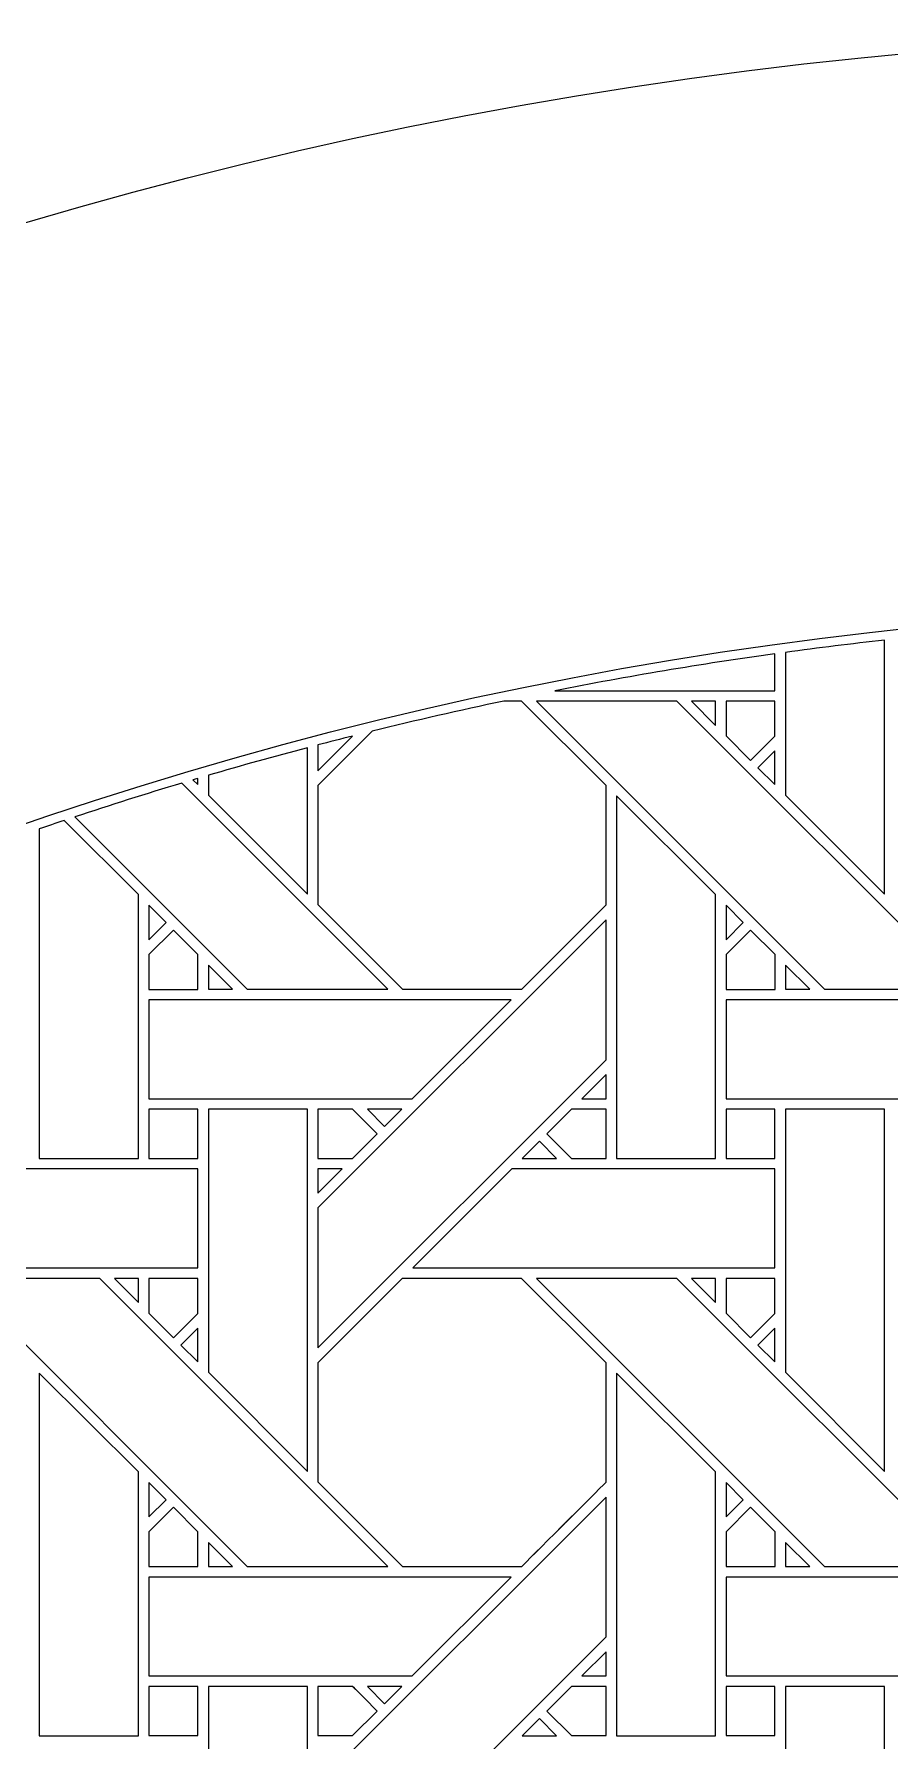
# Model space of a CAD drawing. Header units: inches. Extents: x 4.9 to 19.9, y 1.6 to 16.6.
# Drawn here: x 10.256 to 11.663, y 13.789 to 16.595 of the extents above; entities that cross this region are included whole.
import ezdxf

# ---------------------------------------------------------------- set-up
doc = ezdxf.new("R2010")
doc.units = ezdxf.units.IN
doc.header["$MEASUREMENT"] = 0
doc.layers.add('Design', color=7, linetype='Continuous', lineweight=0)

msp = doc.modelspace()

# ---------------------------------------------------------------- linework, layer by layer
at = {"layer": 'Design'}
for points, knots in [([(12.3829, 16.5948), (8.2407, 16.5948), (4.8829, 13.2369), (4.8829, 9.0948), (4.8829, 4.9526), (8.2407, 1.5948), (12.3829, 1.5948), (16.525, 1.5948), (19.8829, 4.9526), (19.8829, 9.0948), (19.8829, 13.2369), (16.525, 16.5948), (12.3829, 16.5948)], [0, 0, 0, 0, 1, 1, 1, 2, 2, 2, 3, 3, 3, 4, 4, 4, 4]), ([(12.3829, 15.6543), (8.7601, 15.6543), (5.8233, 12.7175), (5.8233, 9.0948), (5.8233, 5.472), (8.7601, 2.5353), (12.3829, 2.5353), (16.0056, 2.5353), (18.9424, 5.472), (18.9424, 9.0948), (18.9424, 12.7175), (16.0056, 15.6543), (12.3829, 15.6543)], [0, 0, 0, 0, 1, 1, 1, 2, 2, 2, 3, 3, 3, 4, 4, 4, 4]), ([(11.4916, 15.5786), (11.5457, 15.586), (11.6, 15.5927), (11.6545, 15.5987), (11.6545, 15.5987), (11.6545, 15.1812), (11.6545, 15.1812), (11.6545, 15.1812), (11.4916, 15.3441), (11.4916, 15.3441), (11.4916, 15.3441), (11.4916, 15.5786), (11.4916, 15.5786)], [0, 0, 0, 0, 1, 1, 1, 2, 2, 2, 3, 3, 3, 4, 4, 4, 4]), ([(11.4741, 15.5763), (11.4741, 15.5763), (11.4741, 15.5155), (11.4741, 15.5155), (11.4741, 15.5155), (11.1125, 15.5155), (11.1125, 15.5155), (11.2319, 15.539), (11.3524, 15.5594), (11.4741, 15.5763)], [0, 0, 0, 0, 1, 1, 1, 2, 2, 2, 3, 3, 3, 3]), ([(11.0286, 15.4985), (11.0286, 15.4985), (11.0578, 15.4985), (11.0578, 15.4985), (11.0578, 15.4985), (11.1966, 15.3597), (11.1966, 15.3597), (11.1966, 15.3597), (11.1966, 15.1635), (11.1966, 15.1635), (11.1788, 15.1456), (11.0669, 15.0339), (11.0579, 15.0248), (11.0579, 15.0248), (10.8622, 15.0248), (10.8622, 15.0248), (10.8622, 15.0248), (10.7229, 15.1641), (10.7229, 15.1641), (10.7229, 15.1641), (10.7229, 15.3597), (10.7229, 15.3597), (10.7229, 15.3597), (10.8123, 15.4491), (10.8123, 15.4491), (10.8839, 15.4668), (10.956, 15.4832), (11.0286, 15.4985)], [0, 0, 0, 0, 1, 1, 1, 2, 2, 2, 3, 3, 3, 4, 4, 4, 5, 5, 5, 6, 6, 6, 7, 7, 7, 8, 8, 8, 9, 9, 9, 9]), ([(10.7229, 15.3597), (10.7229, 15.3597), (10.8123, 15.4491), (10.8123, 15.4491), (10.8839, 15.4668), (10.956, 15.4832), (11.0286, 15.4985), (11.0286, 15.4985), (11.0578, 15.4985), (11.0578, 15.4985), (11.0578, 15.4985), (11.1966, 15.3597), (11.1966, 15.3597), (11.1966, 15.3597), (11.1966, 15.1635), (11.1966, 15.1635), (11.1786, 15.1454), (11.0668, 15.0337), (11.0579, 15.0248), (11.0579, 15.0248), (10.8622, 15.0248), (10.8622, 15.0248), (10.8622, 15.0248), (10.7229, 15.1641), (10.7229, 15.1641), (10.7229, 15.1641), (10.7229, 15.3597), (10.7229, 15.3597)], [0, 0, 0, 0, 1, 1, 1, 2, 2, 2, 3, 3, 3, 4, 4, 4, 5, 5, 5, 6, 6, 6, 7, 7, 7, 8, 8, 8, 9, 9, 9, 9]), ([(11.313, 15.4984), (11.313, 15.4984), (11.7867, 15.0248), (11.7867, 15.0248), (11.7867, 15.0248), (11.5556, 15.0248), (11.5556, 15.0248), (11.5556, 15.0248), (11.0821, 15.4984), (11.0821, 15.4984), (11.0821, 15.4984), (11.313, 15.4984), (11.313, 15.4984)], [0, 0, 0, 0, 1, 1, 1, 2, 2, 2, 3, 3, 3, 4, 4, 4, 4]), ([(11.3766, 15.4984), (11.3766, 15.4984), (11.3766, 15.4586), (11.3766, 15.4586), (11.3766, 15.4586), (11.3372, 15.4984), (11.3372, 15.4984), (11.3372, 15.4984), (11.3766, 15.4984), (11.3766, 15.4984)], [0, 0, 0, 0, 1, 1, 1, 2, 2, 2, 3, 3, 3, 3]), ([(11.3938, 15.4413), (11.3938, 15.4413), (11.3938, 15.4985), (11.3938, 15.4985), (11.3938, 15.4985), (11.474, 15.4985), (11.474, 15.4985), (11.474, 15.4985), (11.474, 15.4409), (11.474, 15.4409), (11.474, 15.4409), (11.4341, 15.4009), (11.4341, 15.4009), (11.4341, 15.4009), (11.3938, 15.4413), (11.3938, 15.4413)], [0, 0, 0, 0, 1, 1, 1, 2, 2, 2, 3, 3, 3, 4, 4, 4, 5, 5, 5, 5]), ([(11.4341, 15.4009), (11.4341, 15.4009), (11.3938, 15.4413), (11.3938, 15.4413), (11.3938, 15.4413), (11.3938, 15.4985), (11.3938, 15.4985), (11.3938, 15.4985), (11.474, 15.4985), (11.474, 15.4985), (11.474, 15.4985), (11.474, 15.4409), (11.474, 15.4409), (11.474, 15.4409), (11.4341, 15.4009), (11.4341, 15.4009)], [0, 0, 0, 0, 1, 1, 1, 2, 2, 2, 3, 3, 3, 4, 4, 4, 5, 5, 5, 5]), ([(10.7229, 15.4264), (10.7419, 15.4314), (10.7609, 15.4362), (10.7799, 15.441), (10.7799, 15.441), (10.7229, 15.3841), (10.7229, 15.3841), (10.7229, 15.3841), (10.7229, 15.4264), (10.7229, 15.4264)], [0, 0, 0, 0, 1, 1, 1, 2, 2, 2, 3, 3, 3, 3]), ([(10.5429, 15.3766), (10.5969, 15.3924), (10.6512, 15.4075), (10.7058, 15.4219), (10.7058, 15.4219), (10.7058, 15.1812), (10.7058, 15.1812), (10.7058, 15.1812), (10.5429, 15.3441), (10.5429, 15.3441), (10.5429, 15.3441), (10.5429, 15.3766), (10.5429, 15.3766)], [0, 0, 0, 0, 1, 1, 1, 2, 2, 2, 3, 3, 3, 4, 4, 4, 4]), ([(11.4741, 15.4166), (11.4741, 15.4166), (11.4741, 15.3614), (11.4741, 15.3614), (11.4741, 15.3614), (11.4463, 15.3888), (11.4463, 15.3888), (11.4463, 15.3888), (11.4741, 15.4166), (11.4741, 15.4166)], [0, 0, 0, 0, 1, 1, 1, 2, 2, 2, 3, 3, 3, 3]), ([(10.4991, 15.3636), (10.4991, 15.3636), (10.838, 15.0248), (10.838, 15.0248), (10.838, 15.0248), (10.6069, 15.0248), (10.6069, 15.0248), (10.6069, 15.0248), (10.3236, 15.3082), (10.3236, 15.3082), (10.3817, 15.3274), (10.4402, 15.346), (10.4991, 15.3636)], [0, 0, 0, 0, 1, 1, 1, 2, 2, 2, 3, 3, 3, 4, 4, 4, 4]), ([(10.5253, 15.3715), (10.5253, 15.3715), (10.5253, 15.3614), (10.5253, 15.3614), (10.5253, 15.3614), (10.5175, 15.3692), (10.5175, 15.3692), (10.5201, 15.3699), (10.5227, 15.3707), (10.5253, 15.3715)], [0, 0, 0, 0, 1, 1, 1, 2, 2, 2, 3, 3, 3, 3]), ([(11.2137, 14.7468), (11.2137, 14.7468), (11.2137, 15.3426), (11.2137, 15.3426), (11.2137, 15.3426), (11.3765, 15.1805), (11.3765, 15.1805), (11.3765, 15.1805), (11.3765, 14.7468), (11.3765, 14.7468), (11.3765, 14.7468), (11.2137, 14.7468), (11.2137, 14.7468)], [0, 0, 0, 0, 1, 1, 1, 2, 2, 2, 3, 3, 3, 4, 4, 4, 4]), ([(10.265, 15.2885), (10.2785, 15.2931), (10.292, 15.2977), (10.3056, 15.3022), (10.3056, 15.3022), (10.4278, 15.1805), (10.4278, 15.1805), (10.4278, 15.1805), (10.4278, 14.7468), (10.4278, 14.7468), (10.4278, 14.7468), (10.265, 14.7468), (10.265, 14.7468), (10.265, 14.7468), (10.265, 15.2885), (10.265, 15.2885)], [0, 0, 0, 0, 1, 1, 1, 2, 2, 2, 3, 3, 3, 4, 4, 4, 5, 5, 5, 5]), ([(10.4451, 15.1062), (10.4451, 15.1062), (10.4451, 15.163), (10.4451, 15.163), (10.4451, 15.163), (10.4733, 15.1344), (10.4733, 15.1344), (10.4733, 15.1344), (10.4451, 15.1062), (10.4451, 15.1062)], [0, 0, 0, 0, 1, 1, 1, 2, 2, 2, 3, 3, 3, 3]), ([(11.3938, 15.1062), (11.3938, 15.1062), (11.3938, 15.163), (11.3938, 15.163), (11.3938, 15.163), (11.422, 15.1344), (11.422, 15.1344), (11.422, 15.1344), (11.3938, 15.1062), (11.3938, 15.1062)], [0, 0, 0, 0, 1, 1, 1, 2, 2, 2, 3, 3, 3, 3]), ([(10.4451, 15.0246), (10.4451, 15.0246), (10.4451, 15.0819), (10.4451, 15.0819), (10.4451, 15.0819), (10.4854, 15.1222), (10.4854, 15.1222), (10.4854, 15.1222), (10.5257, 15.0819), (10.5257, 15.0819), (10.5257, 15.0819), (10.5257, 15.0246), (10.5257, 15.0246), (10.5257, 15.0246), (10.4451, 15.0246), (10.4451, 15.0246)], [0, 0, 0, 0, 1, 1, 1, 2, 2, 2, 3, 3, 3, 4, 4, 4, 5, 5, 5, 5]), ([(10.4854, 15.1222), (10.4854, 15.1222), (10.5257, 15.0819), (10.5257, 15.0819), (10.5257, 15.0819), (10.5257, 15.0246), (10.5257, 15.0246), (10.5257, 15.0246), (10.4451, 15.0246), (10.4451, 15.0246), (10.4451, 15.0246), (10.4451, 15.0819), (10.4451, 15.0819), (10.4451, 15.0819), (10.4854, 15.1222), (10.4854, 15.1222)], [0, 0, 0, 0, 1, 1, 1, 2, 2, 2, 3, 3, 3, 4, 4, 4, 5, 5, 5, 5]), ([(11.1966, 14.909), (11.1966, 14.909), (10.7229, 14.4354), (10.7229, 14.4354), (10.7229, 14.4354), (10.7229, 14.6655), (10.7229, 14.6655), (10.7229, 14.6655), (11.1966, 15.139), (11.1966, 15.139), (11.1966, 15.139), (11.1966, 14.909), (11.1966, 14.909)], [0, 0, 0, 0, 1, 1, 1, 2, 2, 2, 3, 3, 3, 4, 4, 4, 4]), ([(11.3938, 15.0246), (11.3938, 15.0246), (11.3938, 15.0819), (11.3938, 15.0819), (11.3938, 15.0819), (11.4341, 15.1222), (11.4341, 15.1222), (11.4341, 15.1222), (11.4745, 15.0819), (11.4745, 15.0819), (11.4745, 15.0819), (11.4745, 15.0246), (11.4745, 15.0246), (11.4745, 15.0246), (11.3938, 15.0246), (11.3938, 15.0246)], [0, 0, 0, 0, 1, 1, 1, 2, 2, 2, 3, 3, 3, 4, 4, 4, 5, 5, 5, 5]), ([(11.4341, 15.1222), (11.4341, 15.1222), (11.4745, 15.0819), (11.4745, 15.0819), (11.4745, 15.0819), (11.4745, 15.0246), (11.4745, 15.0246), (11.4745, 15.0246), (11.3938, 15.0246), (11.3938, 15.0246), (11.3938, 15.0246), (11.3938, 15.0819), (11.3938, 15.0819), (11.3938, 15.0819), (11.4341, 15.1222), (11.4341, 15.1222)], [0, 0, 0, 0, 1, 1, 1, 2, 2, 2, 3, 3, 3, 4, 4, 4, 5, 5, 5, 5]), ([(10.543, 15.0248), (10.543, 15.0248), (10.543, 15.0646), (10.543, 15.0646), (10.543, 15.0646), (10.5827, 15.0248), (10.5827, 15.0248), (10.5827, 15.0248), (10.543, 15.0248), (10.543, 15.0248)], [0, 0, 0, 0, 1, 1, 1, 2, 2, 2, 3, 3, 3, 3]), ([(11.4917, 15.0248), (11.4917, 15.0248), (11.4917, 15.0646), (11.4917, 15.0646), (11.4917, 15.0646), (11.5314, 15.0248), (11.5314, 15.0248), (11.5314, 15.0248), (11.4917, 15.0248), (11.4917, 15.0248)], [0, 0, 0, 0, 1, 1, 1, 2, 2, 2, 3, 3, 3, 3]), ([(11.0408, 15.0075), (11.0408, 15.0075), (10.8781, 14.8448), (10.8781, 14.8448), (10.8781, 14.8448), (10.4451, 14.8448), (10.4451, 14.8448), (10.4451, 14.8448), (10.4451, 15.0075), (10.4451, 15.0075), (10.4451, 15.0075), (11.0408, 15.0075), (11.0408, 15.0075)], [0, 0, 0, 0, 1, 1, 1, 2, 2, 2, 3, 3, 3, 4, 4, 4, 4]), ([(11.9895, 15.0075), (11.9895, 15.0075), (11.8268, 14.8448), (11.8268, 14.8448), (11.8268, 14.8448), (11.3938, 14.8448), (11.3938, 14.8448), (11.3938, 14.8448), (11.3938, 15.0075), (11.3938, 15.0075), (11.3938, 15.0075), (11.9895, 15.0075), (11.9895, 15.0075)], [0, 0, 0, 0, 1, 1, 1, 2, 2, 2, 3, 3, 3, 4, 4, 4, 4]), ([(11.1966, 14.8449), (11.1966, 14.8449), (11.1568, 14.8449), (11.1568, 14.8449), (11.1568, 14.8449), (11.1966, 14.8846), (11.1966, 14.8846), (11.1966, 14.8846), (11.1966, 14.8449), (11.1966, 14.8449)], [0, 0, 0, 0, 1, 1, 1, 2, 2, 2, 3, 3, 3, 3]), ([(10.4451, 14.7468), (10.4451, 14.7468), (10.4451, 14.8276), (10.4451, 14.8276), (10.4451, 14.8276), (10.5253, 14.8276), (10.5253, 14.8276), (10.5253, 14.8276), (10.5253, 14.7468), (10.5253, 14.7468), (10.5253, 14.7468), (10.4451, 14.7468), (10.4451, 14.7468)], [0, 0, 0, 0, 1, 1, 1, 2, 2, 2, 3, 3, 3, 4, 4, 4, 4]), ([(10.5253, 14.8276), (10.5253, 14.8276), (10.5253, 14.7468), (10.5253, 14.7468), (10.5253, 14.7468), (10.4451, 14.7468), (10.4451, 14.7468), (10.4451, 14.7468), (10.4451, 14.8276), (10.4451, 14.8276), (10.4451, 14.8276), (10.5253, 14.8276), (10.5253, 14.8276)], [0, 0, 0, 0, 1, 1, 1, 2, 2, 2, 3, 3, 3, 4, 4, 4, 4]), ([(10.5429, 14.3954), (10.5429, 14.3954), (10.5429, 14.8276), (10.5429, 14.8276), (10.5429, 14.8276), (10.7058, 14.8276), (10.7058, 14.8276), (10.7058, 14.8276), (10.7058, 14.2324), (10.7058, 14.2324), (10.7058, 14.2324), (10.5429, 14.3954), (10.5429, 14.3954)], [0, 0, 0, 0, 1, 1, 1, 2, 2, 2, 3, 3, 3, 4, 4, 4, 4]), ([(10.7229, 14.7468), (10.7229, 14.7468), (10.7229, 14.8276), (10.7229, 14.8276), (10.7229, 14.8276), (10.78, 14.8276), (10.78, 14.8276), (10.7851, 14.8225), (10.8159, 14.7917), (10.8203, 14.7873), (10.8203, 14.7873), (10.7799, 14.7468), (10.7799, 14.7468), (10.7799, 14.7468), (10.7229, 14.7468), (10.7229, 14.7468)], [0, 0, 0, 0, 1, 1, 1, 2, 2, 2, 3, 3, 3, 4, 4, 4, 5, 5, 5, 5]), ([(10.8045, 14.8031), (10.8045, 14.8031), (10.8203, 14.7873), (10.8203, 14.7873), (10.8203, 14.7873), (10.7799, 14.7468), (10.7799, 14.7468), (10.7799, 14.7468), (10.7229, 14.7468), (10.7229, 14.7468), (10.7229, 14.7468), (10.7229, 14.8276), (10.7229, 14.8276), (10.7229, 14.8276), (10.78, 14.8276), (10.78, 14.8276), (10.7853, 14.8223), (10.7952, 14.8124), (10.8045, 14.8031)], [0, 0, 0, 0, 1, 1, 1, 2, 2, 2, 3, 3, 3, 4, 4, 4, 5, 5, 5, 6, 6, 6, 6]), ([(10.8044, 14.8276), (10.8044, 14.8276), (10.8608, 14.8276), (10.8608, 14.8276), (10.8608, 14.8276), (10.8325, 14.7994), (10.8325, 14.7994), (10.8325, 14.7994), (10.8044, 14.8276), (10.8044, 14.8276)], [0, 0, 0, 0, 1, 1, 1, 2, 2, 2, 3, 3, 3, 3]), ([(11.1395, 14.7468), (11.1395, 14.7468), (11.0991, 14.7872), (11.0991, 14.7872), (11.0991, 14.7872), (11.1396, 14.8276), (11.1396, 14.8276), (11.1396, 14.8276), (11.1966, 14.8276), (11.1966, 14.8276), (11.1966, 14.8276), (11.1966, 14.7468), (11.1966, 14.7468), (11.1966, 14.7468), (11.1395, 14.7468), (11.1395, 14.7468)], [0, 0, 0, 0, 1, 1, 1, 2, 2, 2, 3, 3, 3, 4, 4, 4, 5, 5, 5, 5]), ([(11.0991, 14.7872), (11.0991, 14.7872), (11.1396, 14.8276), (11.1396, 14.8276), (11.1396, 14.8276), (11.1966, 14.8276), (11.1966, 14.8276), (11.1966, 14.8276), (11.1966, 14.7468), (11.1966, 14.7468), (11.1966, 14.7468), (11.1395, 14.7468), (11.1395, 14.7468), (11.1395, 14.7468), (11.0991, 14.7872), (11.0991, 14.7872)], [0, 0, 0, 0, 1, 1, 1, 2, 2, 2, 3, 3, 3, 4, 4, 4, 5, 5, 5, 5]), ([(11.3938, 14.7468), (11.3938, 14.7468), (11.3938, 14.8276), (11.3938, 14.8276), (11.3938, 14.8276), (11.474, 14.8276), (11.474, 14.8276), (11.474, 14.8276), (11.474, 14.7468), (11.474, 14.7468), (11.474, 14.7468), (11.3938, 14.7468), (11.3938, 14.7468)], [0, 0, 0, 0, 1, 1, 1, 2, 2, 2, 3, 3, 3, 4, 4, 4, 4]), ([(11.474, 14.8276), (11.474, 14.8276), (11.474, 14.7468), (11.474, 14.7468), (11.474, 14.7468), (11.3938, 14.7468), (11.3938, 14.7468), (11.3938, 14.7468), (11.3938, 14.8276), (11.3938, 14.8276), (11.3938, 14.8276), (11.474, 14.8276), (11.474, 14.8276)], [0, 0, 0, 0, 1, 1, 1, 2, 2, 2, 3, 3, 3, 4, 4, 4, 4]), ([(11.4916, 14.3954), (11.4916, 14.3954), (11.4916, 14.8276), (11.4916, 14.8276), (11.4916, 14.8276), (11.6545, 14.8276), (11.6545, 14.8276), (11.6545, 14.8276), (11.6545, 14.2324), (11.6545, 14.2324), (11.6545, 14.2324), (11.4916, 14.3954), (11.4916, 14.3954)], [0, 0, 0, 0, 1, 1, 1, 2, 2, 2, 3, 3, 3, 4, 4, 4, 4]), ([(11.1153, 14.7468), (11.1153, 14.7468), (11.0588, 14.7468), (11.0588, 14.7468), (11.0588, 14.7468), (11.087, 14.775), (11.087, 14.775), (11.087, 14.775), (11.1153, 14.7468), (11.1153, 14.7468)], [0, 0, 0, 0, 1, 1, 1, 2, 2, 2, 3, 3, 3, 3]), ([(10.5253, 14.7296), (10.5253, 14.7296), (10.5253, 14.5668), (10.5253, 14.5668), (10.5253, 14.5668), (9.9301, 14.5668), (9.9301, 14.5668), (9.9301, 14.5668), (10.0929, 14.7296), (10.0929, 14.7296), (10.0929, 14.7296), (10.5253, 14.7296), (10.5253, 14.7296)], [0, 0, 0, 0, 1, 1, 1, 2, 2, 2, 3, 3, 3, 4, 4, 4, 4]), ([(10.7628, 14.7296), (10.7628, 14.7296), (10.7229, 14.6898), (10.7229, 14.6898), (10.7229, 14.6898), (10.7229, 14.7296), (10.7229, 14.7296), (10.7229, 14.7296), (10.7628, 14.7296), (10.7628, 14.7296)], [0, 0, 0, 0, 1, 1, 1, 2, 2, 2, 3, 3, 3, 3]), ([(11.4741, 14.7296), (11.4741, 14.7296), (11.4741, 14.5668), (11.4741, 14.5668), (11.4741, 14.5668), (10.8788, 14.5668), (10.8788, 14.5668), (10.8788, 14.5668), (11.0416, 14.7296), (11.0416, 14.7296), (11.0416, 14.7296), (11.4741, 14.7296), (11.4741, 14.7296)], [0, 0, 0, 0, 1, 1, 1, 2, 2, 2, 3, 3, 3, 4, 4, 4, 4]), ([(10.838, 14.076), (10.838, 14.076), (10.6069, 14.076), (10.6069, 14.076), (10.6069, 14.076), (10.1334, 14.5497), (10.1334, 14.5497), (10.1334, 14.5497), (10.3643, 14.5497), (10.3643, 14.5497), (10.3643, 14.5497), (10.838, 14.076), (10.838, 14.076)], [0, 0, 0, 0, 1, 1, 1, 2, 2, 2, 3, 3, 3, 4, 4, 4, 4]), ([(10.3884, 14.5497), (10.3884, 14.5497), (10.4279, 14.5497), (10.4279, 14.5497), (10.4279, 14.5497), (10.4279, 14.5099), (10.4279, 14.5099), (10.4279, 14.5099), (10.3884, 14.5497), (10.3884, 14.5497)], [0, 0, 0, 0, 1, 1, 1, 2, 2, 2, 3, 3, 3, 3]), ([(10.5253, 14.5497), (10.5253, 14.5497), (10.5253, 14.4921), (10.5253, 14.4921), (10.5253, 14.4921), (10.4854, 14.4522), (10.4854, 14.4522), (10.4854, 14.4522), (10.445, 14.4925), (10.445, 14.4925), (10.445, 14.4925), (10.445, 14.5497), (10.445, 14.5497), (10.445, 14.5497), (10.5253, 14.5497), (10.5253, 14.5497)], [0, 0, 0, 0, 1, 1, 1, 2, 2, 2, 3, 3, 3, 4, 4, 4, 5, 5, 5, 5]), ([(10.5253, 14.4921), (10.5253, 14.4921), (10.4854, 14.4522), (10.4854, 14.4522), (10.4854, 14.4522), (10.445, 14.4925), (10.445, 14.4925), (10.445, 14.4925), (10.445, 14.5497), (10.445, 14.5497), (10.445, 14.5497), (10.5253, 14.5497), (10.5253, 14.5497), (10.5253, 14.5497), (10.5253, 14.4921), (10.5253, 14.4921)], [0, 0, 0, 0, 1, 1, 1, 2, 2, 2, 3, 3, 3, 4, 4, 4, 5, 5, 5, 5]), ([(10.8616, 14.5497), (10.8616, 14.5497), (11.0578, 14.5497), (11.0578, 14.5497), (11.0578, 14.5497), (11.1966, 14.411), (11.1966, 14.411), (11.1966, 14.411), (11.1966, 14.2148), (11.1966, 14.2148), (11.1788, 14.1969), (11.0669, 14.0851), (11.0579, 14.0761), (11.0579, 14.0761), (10.8622, 14.0761), (10.8622, 14.0761), (10.8622, 14.0761), (10.7229, 14.2153), (10.7229, 14.2153), (10.7229, 14.2153), (10.7229, 14.411), (10.7229, 14.411), (10.7229, 14.411), (10.8616, 14.5497), (10.8616, 14.5497)], [0, 0, 0, 0, 1, 1, 1, 2, 2, 2, 3, 3, 3, 4, 4, 4, 5, 5, 5, 6, 6, 6, 7, 7, 7, 8, 8, 8, 8]), ([(11.1966, 14.411), (11.1966, 14.411), (11.1966, 14.2148), (11.1966, 14.2148), (11.1787, 14.1968), (11.0668, 14.085), (11.0579, 14.0761), (11.0579, 14.0761), (10.8622, 14.0761), (10.8622, 14.0761), (10.8622, 14.0761), (10.7229, 14.2153), (10.7229, 14.2153), (10.7229, 14.2153), (10.7229, 14.411), (10.7229, 14.411), (10.7229, 14.411), (10.8616, 14.5497), (10.8616, 14.5497), (10.8616, 14.5497), (11.0578, 14.5497), (11.0578, 14.5497), (11.0578, 14.5497), (11.1966, 14.411), (11.1966, 14.411)], [0, 0, 0, 0, 1, 1, 1, 2, 2, 2, 3, 3, 3, 4, 4, 4, 5, 5, 5, 6, 6, 6, 7, 7, 7, 8, 8, 8, 8]), ([(11.7867, 14.076), (11.7867, 14.076), (11.5556, 14.076), (11.5556, 14.076), (11.5556, 14.076), (11.0821, 14.5497), (11.0821, 14.5497), (11.0821, 14.5497), (11.313, 14.5497), (11.313, 14.5497), (11.313, 14.5497), (11.7867, 14.076), (11.7867, 14.076)], [0, 0, 0, 0, 1, 1, 1, 2, 2, 2, 3, 3, 3, 4, 4, 4, 4]), ([(11.3372, 14.5497), (11.3372, 14.5497), (11.3766, 14.5497), (11.3766, 14.5497), (11.3766, 14.5497), (11.3766, 14.5099), (11.3766, 14.5099), (11.3766, 14.5099), (11.3372, 14.5497), (11.3372, 14.5497)], [0, 0, 0, 0, 1, 1, 1, 2, 2, 2, 3, 3, 3, 3]), ([(11.474, 14.5497), (11.474, 14.5497), (11.474, 14.4921), (11.474, 14.4921), (11.474, 14.4921), (11.4341, 14.4522), (11.4341, 14.4522), (11.4341, 14.4522), (11.3938, 14.4925), (11.3938, 14.4925), (11.3938, 14.4925), (11.3938, 14.5497), (11.3938, 14.5497), (11.3938, 14.5497), (11.474, 14.5497), (11.474, 14.5497)], [0, 0, 0, 0, 1, 1, 1, 2, 2, 2, 3, 3, 3, 4, 4, 4, 5, 5, 5, 5]), ([(11.474, 14.4921), (11.474, 14.4921), (11.4341, 14.4522), (11.4341, 14.4522), (11.4341, 14.4522), (11.3938, 14.4925), (11.3938, 14.4925), (11.3938, 14.4925), (11.3938, 14.5497), (11.3938, 14.5497), (11.3938, 14.5497), (11.474, 14.5497), (11.474, 14.5497), (11.474, 14.5497), (11.474, 14.4921), (11.474, 14.4921)], [0, 0, 0, 0, 1, 1, 1, 2, 2, 2, 3, 3, 3, 4, 4, 4, 5, 5, 5, 5]), ([(10.5253, 14.4679), (10.5253, 14.4679), (10.5253, 14.4127), (10.5253, 14.4127), (10.5253, 14.4127), (10.4976, 14.4401), (10.4976, 14.4401), (10.4976, 14.4401), (10.5253, 14.4679), (10.5253, 14.4679)], [0, 0, 0, 0, 1, 1, 1, 2, 2, 2, 3, 3, 3, 3]), ([(11.4741, 14.4679), (11.4741, 14.4679), (11.4741, 14.4127), (11.4741, 14.4127), (11.4741, 14.4127), (11.4463, 14.4401), (11.4463, 14.4401), (11.4463, 14.4401), (11.4741, 14.4679), (11.4741, 14.4679)], [0, 0, 0, 0, 1, 1, 1, 2, 2, 2, 3, 3, 3, 3]), ([(10.265, 13.798), (10.265, 13.798), (10.265, 14.3939), (10.265, 14.3939), (10.265, 14.3939), (10.4278, 14.2317), (10.4278, 14.2317), (10.4278, 14.2317), (10.4278, 13.798), (10.4278, 13.798), (10.4278, 13.798), (10.265, 13.798), (10.265, 13.798)], [0, 0, 0, 0, 1, 1, 1, 2, 2, 2, 3, 3, 3, 4, 4, 4, 4]), ([(11.2137, 13.798), (11.2137, 13.798), (11.2137, 14.3939), (11.2137, 14.3939), (11.2137, 14.3939), (11.3765, 14.2317), (11.3765, 14.2317), (11.3765, 14.2317), (11.3765, 13.798), (11.3765, 13.798), (11.3765, 13.798), (11.2137, 13.798), (11.2137, 13.798)], [0, 0, 0, 0, 1, 1, 1, 2, 2, 2, 3, 3, 3, 4, 4, 4, 4]), ([(10.4451, 14.1575), (10.4451, 14.1575), (10.4451, 14.2142), (10.4451, 14.2142), (10.4451, 14.2142), (10.4733, 14.1857), (10.4733, 14.1857), (10.4733, 14.1857), (10.4451, 14.1575), (10.4451, 14.1575)], [0, 0, 0, 0, 1, 1, 1, 2, 2, 2, 3, 3, 3, 3]), ([(11.3938, 14.1575), (11.3938, 14.1575), (11.3938, 14.2142), (11.3938, 14.2142), (11.3938, 14.2142), (11.422, 14.1857), (11.422, 14.1857), (11.422, 14.1857), (11.3938, 14.1575), (11.3938, 14.1575)], [0, 0, 0, 0, 1, 1, 1, 2, 2, 2, 3, 3, 3, 3]), ([(10.4451, 14.0759), (10.4451, 14.0759), (10.4451, 14.1332), (10.4451, 14.1332), (10.4451, 14.1332), (10.4854, 14.1735), (10.4854, 14.1735), (10.4854, 14.1735), (10.5257, 14.1332), (10.5257, 14.1332), (10.5257, 14.1332), (10.5257, 14.0759), (10.5257, 14.0759), (10.5257, 14.0759), (10.4451, 14.0759), (10.4451, 14.0759)], [0, 0, 0, 0, 1, 1, 1, 2, 2, 2, 3, 3, 3, 4, 4, 4, 5, 5, 5, 5]), ([(10.4854, 14.1735), (10.4854, 14.1735), (10.5257, 14.1332), (10.5257, 14.1332), (10.5257, 14.1332), (10.5257, 14.0759), (10.5257, 14.0759), (10.5257, 14.0759), (10.4451, 14.0759), (10.4451, 14.0759), (10.4451, 14.0759), (10.4451, 14.1332), (10.4451, 14.1332), (10.4451, 14.1332), (10.4854, 14.1735), (10.4854, 14.1735)], [0, 0, 0, 0, 1, 1, 1, 2, 2, 2, 3, 3, 3, 4, 4, 4, 5, 5, 5, 5]), ([(11.1966, 13.9603), (11.1966, 13.9603), (10.7229, 13.4866), (10.7229, 13.4866), (10.7229, 13.4866), (10.7229, 13.7167), (10.7229, 13.7167), (10.7229, 13.7167), (11.1966, 14.1903), (11.1966, 14.1903), (11.1966, 14.1903), (11.1966, 13.9603), (11.1966, 13.9603)], [0, 0, 0, 0, 1, 1, 1, 2, 2, 2, 3, 3, 3, 4, 4, 4, 4]), ([(11.3938, 14.0759), (11.3938, 14.0759), (11.3938, 14.1332), (11.3938, 14.1332), (11.3938, 14.1332), (11.4341, 14.1735), (11.4341, 14.1735), (11.4341, 14.1735), (11.4745, 14.1332), (11.4745, 14.1332), (11.4745, 14.1332), (11.4745, 14.0759), (11.4745, 14.0759), (11.4745, 14.0759), (11.3938, 14.0759), (11.3938, 14.0759)], [0, 0, 0, 0, 1, 1, 1, 2, 2, 2, 3, 3, 3, 4, 4, 4, 5, 5, 5, 5]), ([(11.4341, 14.1735), (11.4341, 14.1735), (11.4745, 14.1332), (11.4745, 14.1332), (11.4745, 14.1332), (11.4745, 14.0759), (11.4745, 14.0759), (11.4745, 14.0759), (11.3938, 14.0759), (11.3938, 14.0759), (11.3938, 14.0759), (11.3938, 14.1332), (11.3938, 14.1332), (11.3938, 14.1332), (11.4341, 14.1735), (11.4341, 14.1735)], [0, 0, 0, 0, 1, 1, 1, 2, 2, 2, 3, 3, 3, 4, 4, 4, 5, 5, 5, 5]), ([(10.543, 14.076), (10.543, 14.076), (10.543, 14.1158), (10.543, 14.1158), (10.543, 14.1158), (10.5827, 14.076), (10.5827, 14.076), (10.5827, 14.076), (10.543, 14.076), (10.543, 14.076)], [0, 0, 0, 0, 1, 1, 1, 2, 2, 2, 3, 3, 3, 3]), ([(11.4917, 14.076), (11.4917, 14.076), (11.4917, 14.1158), (11.4917, 14.1158), (11.4917, 14.1158), (11.5314, 14.076), (11.5314, 14.076), (11.5314, 14.076), (11.4917, 14.076), (11.4917, 14.076)], [0, 0, 0, 0, 1, 1, 1, 2, 2, 2, 3, 3, 3, 3]), ([(11.0408, 14.0588), (11.0408, 14.0588), (10.8781, 13.8961), (10.8781, 13.8961), (10.8781, 13.8961), (10.4451, 13.8961), (10.4451, 13.8961), (10.4451, 13.8961), (10.4451, 14.0588), (10.4451, 14.0588), (10.4451, 14.0588), (11.0408, 14.0588), (11.0408, 14.0588)], [0, 0, 0, 0, 1, 1, 1, 2, 2, 2, 3, 3, 3, 4, 4, 4, 4]), ([(11.9895, 14.0588), (11.9895, 14.0588), (11.8268, 13.8961), (11.8268, 13.8961), (11.8268, 13.8961), (11.3938, 13.8961), (11.3938, 13.8961), (11.3938, 13.8961), (11.3938, 14.0588), (11.3938, 14.0588), (11.3938, 14.0588), (11.9895, 14.0588), (11.9895, 14.0588)], [0, 0, 0, 0, 1, 1, 1, 2, 2, 2, 3, 3, 3, 4, 4, 4, 4]), ([(11.1966, 13.8961), (11.1966, 13.8961), (11.1568, 13.8961), (11.1568, 13.8961), (11.1568, 13.8961), (11.1966, 13.9359), (11.1966, 13.9359), (11.1966, 13.9359), (11.1966, 13.8961), (11.1966, 13.8961)], [0, 0, 0, 0, 1, 1, 1, 2, 2, 2, 3, 3, 3, 3]), ([(10.4451, 13.7981), (10.4451, 13.7981), (10.4451, 13.8789), (10.4451, 13.8789), (10.4451, 13.8789), (10.5253, 13.8789), (10.5253, 13.8789), (10.5253, 13.8789), (10.5253, 13.7981), (10.5253, 13.7981), (10.5253, 13.7981), (10.4451, 13.7981), (10.4451, 13.7981)], [0, 0, 0, 0, 1, 1, 1, 2, 2, 2, 3, 3, 3, 4, 4, 4, 4]), ([(10.5253, 13.8789), (10.5253, 13.8789), (10.5253, 13.7981), (10.5253, 13.7981), (10.5253, 13.7981), (10.4451, 13.7981), (10.4451, 13.7981), (10.4451, 13.7981), (10.4451, 13.8789), (10.4451, 13.8789), (10.4451, 13.8789), (10.5253, 13.8789), (10.5253, 13.8789)], [0, 0, 0, 0, 1, 1, 1, 2, 2, 2, 3, 3, 3, 4, 4, 4, 4]), ([(10.5429, 13.4466), (10.5429, 13.4466), (10.5429, 13.8788), (10.5429, 13.8788), (10.5429, 13.8788), (10.7058, 13.8788), (10.7058, 13.8788), (10.7058, 13.8788), (10.7058, 13.2837), (10.7058, 13.2837), (10.7058, 13.2837), (10.5429, 13.4466), (10.5429, 13.4466)], [0, 0, 0, 0, 1, 1, 1, 2, 2, 2, 3, 3, 3, 4, 4, 4, 4]), ([(10.78, 13.8789), (10.7851, 13.8738), (10.8159, 13.8429), (10.8203, 13.8385), (10.8203, 13.8385), (10.7799, 13.7981), (10.7799, 13.7981), (10.7799, 13.7981), (10.7229, 13.7981), (10.7229, 13.7981), (10.7229, 13.7981), (10.7229, 13.8789), (10.7229, 13.8789), (10.7229, 13.8789), (10.78, 13.8789), (10.78, 13.8789)], [0, 0, 0, 0, 1, 1, 1, 2, 2, 2, 3, 3, 3, 4, 4, 4, 5, 5, 5, 5]), ([(10.8203, 13.8385), (10.8203, 13.8385), (10.7799, 13.7981), (10.7799, 13.7981), (10.7799, 13.7981), (10.7229, 13.7981), (10.7229, 13.7981), (10.7229, 13.7981), (10.7229, 13.8789), (10.7229, 13.8789), (10.7229, 13.8789), (10.78, 13.8789), (10.78, 13.8789), (10.7852, 13.8736), (10.816, 13.8428), (10.8203, 13.8385)], [0, 0, 0, 0, 1, 1, 1, 2, 2, 2, 3, 3, 3, 4, 4, 4, 5, 5, 5, 5]), ([(10.8044, 13.8788), (10.8044, 13.8788), (10.8608, 13.8788), (10.8608, 13.8788), (10.8608, 13.8788), (10.8325, 13.8506), (10.8325, 13.8506), (10.8325, 13.8506), (10.8044, 13.8788), (10.8044, 13.8788)], [0, 0, 0, 0, 1, 1, 1, 2, 2, 2, 3, 3, 3, 3]), ([(11.1395, 13.7981), (11.1395, 13.7981), (11.0991, 13.8385), (11.0991, 13.8385), (11.0991, 13.8385), (11.1396, 13.8789), (11.1396, 13.8789), (11.1396, 13.8789), (11.1966, 13.8789), (11.1966, 13.8789), (11.1966, 13.8789), (11.1966, 13.7981), (11.1966, 13.7981), (11.1966, 13.7981), (11.1395, 13.7981), (11.1395, 13.7981)], [0, 0, 0, 0, 1, 1, 1, 2, 2, 2, 3, 3, 3, 4, 4, 4, 5, 5, 5, 5]), ([(11.0991, 13.8385), (11.0991, 13.8385), (11.1396, 13.8789), (11.1396, 13.8789), (11.1396, 13.8789), (11.1966, 13.8789), (11.1966, 13.8789), (11.1966, 13.8789), (11.1966, 13.7981), (11.1966, 13.7981), (11.1966, 13.7981), (11.1395, 13.7981), (11.1395, 13.7981), (11.1395, 13.7981), (11.0991, 13.8385), (11.0991, 13.8385)], [0, 0, 0, 0, 1, 1, 1, 2, 2, 2, 3, 3, 3, 4, 4, 4, 5, 5, 5, 5]), ([(11.3938, 13.7981), (11.3938, 13.7981), (11.3938, 13.8789), (11.3938, 13.8789), (11.3938, 13.8789), (11.474, 13.8789), (11.474, 13.8789), (11.474, 13.8789), (11.474, 13.7981), (11.474, 13.7981), (11.474, 13.7981), (11.3938, 13.7981), (11.3938, 13.7981)], [0, 0, 0, 0, 1, 1, 1, 2, 2, 2, 3, 3, 3, 4, 4, 4, 4]), ([(11.474, 13.8789), (11.474, 13.8789), (11.474, 13.7981), (11.474, 13.7981), (11.474, 13.7981), (11.3938, 13.7981), (11.3938, 13.7981), (11.3938, 13.7981), (11.3938, 13.8789), (11.3938, 13.8789), (11.3938, 13.8789), (11.474, 13.8789), (11.474, 13.8789)], [0, 0, 0, 0, 1, 1, 1, 2, 2, 2, 3, 3, 3, 4, 4, 4, 4]), ([(11.4916, 13.4466), (11.4916, 13.4466), (11.4916, 13.8788), (11.4916, 13.8788), (11.4916, 13.8788), (11.6545, 13.8788), (11.6545, 13.8788), (11.6545, 13.8788), (11.6545, 13.2837), (11.6545, 13.2837), (11.6545, 13.2837), (11.4916, 13.4466), (11.4916, 13.4466)], [0, 0, 0, 0, 1, 1, 1, 2, 2, 2, 3, 3, 3, 4, 4, 4, 4]), ([(11.1153, 13.798), (11.1153, 13.798), (11.0588, 13.798), (11.0588, 13.798), (11.0588, 13.798), (11.087, 13.8263), (11.087, 13.8263), (11.087, 13.8263), (11.1153, 13.798), (11.1153, 13.798)], [0, 0, 0, 0, 1, 1, 1, 2, 2, 2, 3, 3, 3, 3])]:
    msp.add_open_spline(points, degree=3, knots=knots, dxfattribs=at)

doc.saveas('drawing.dxf')
